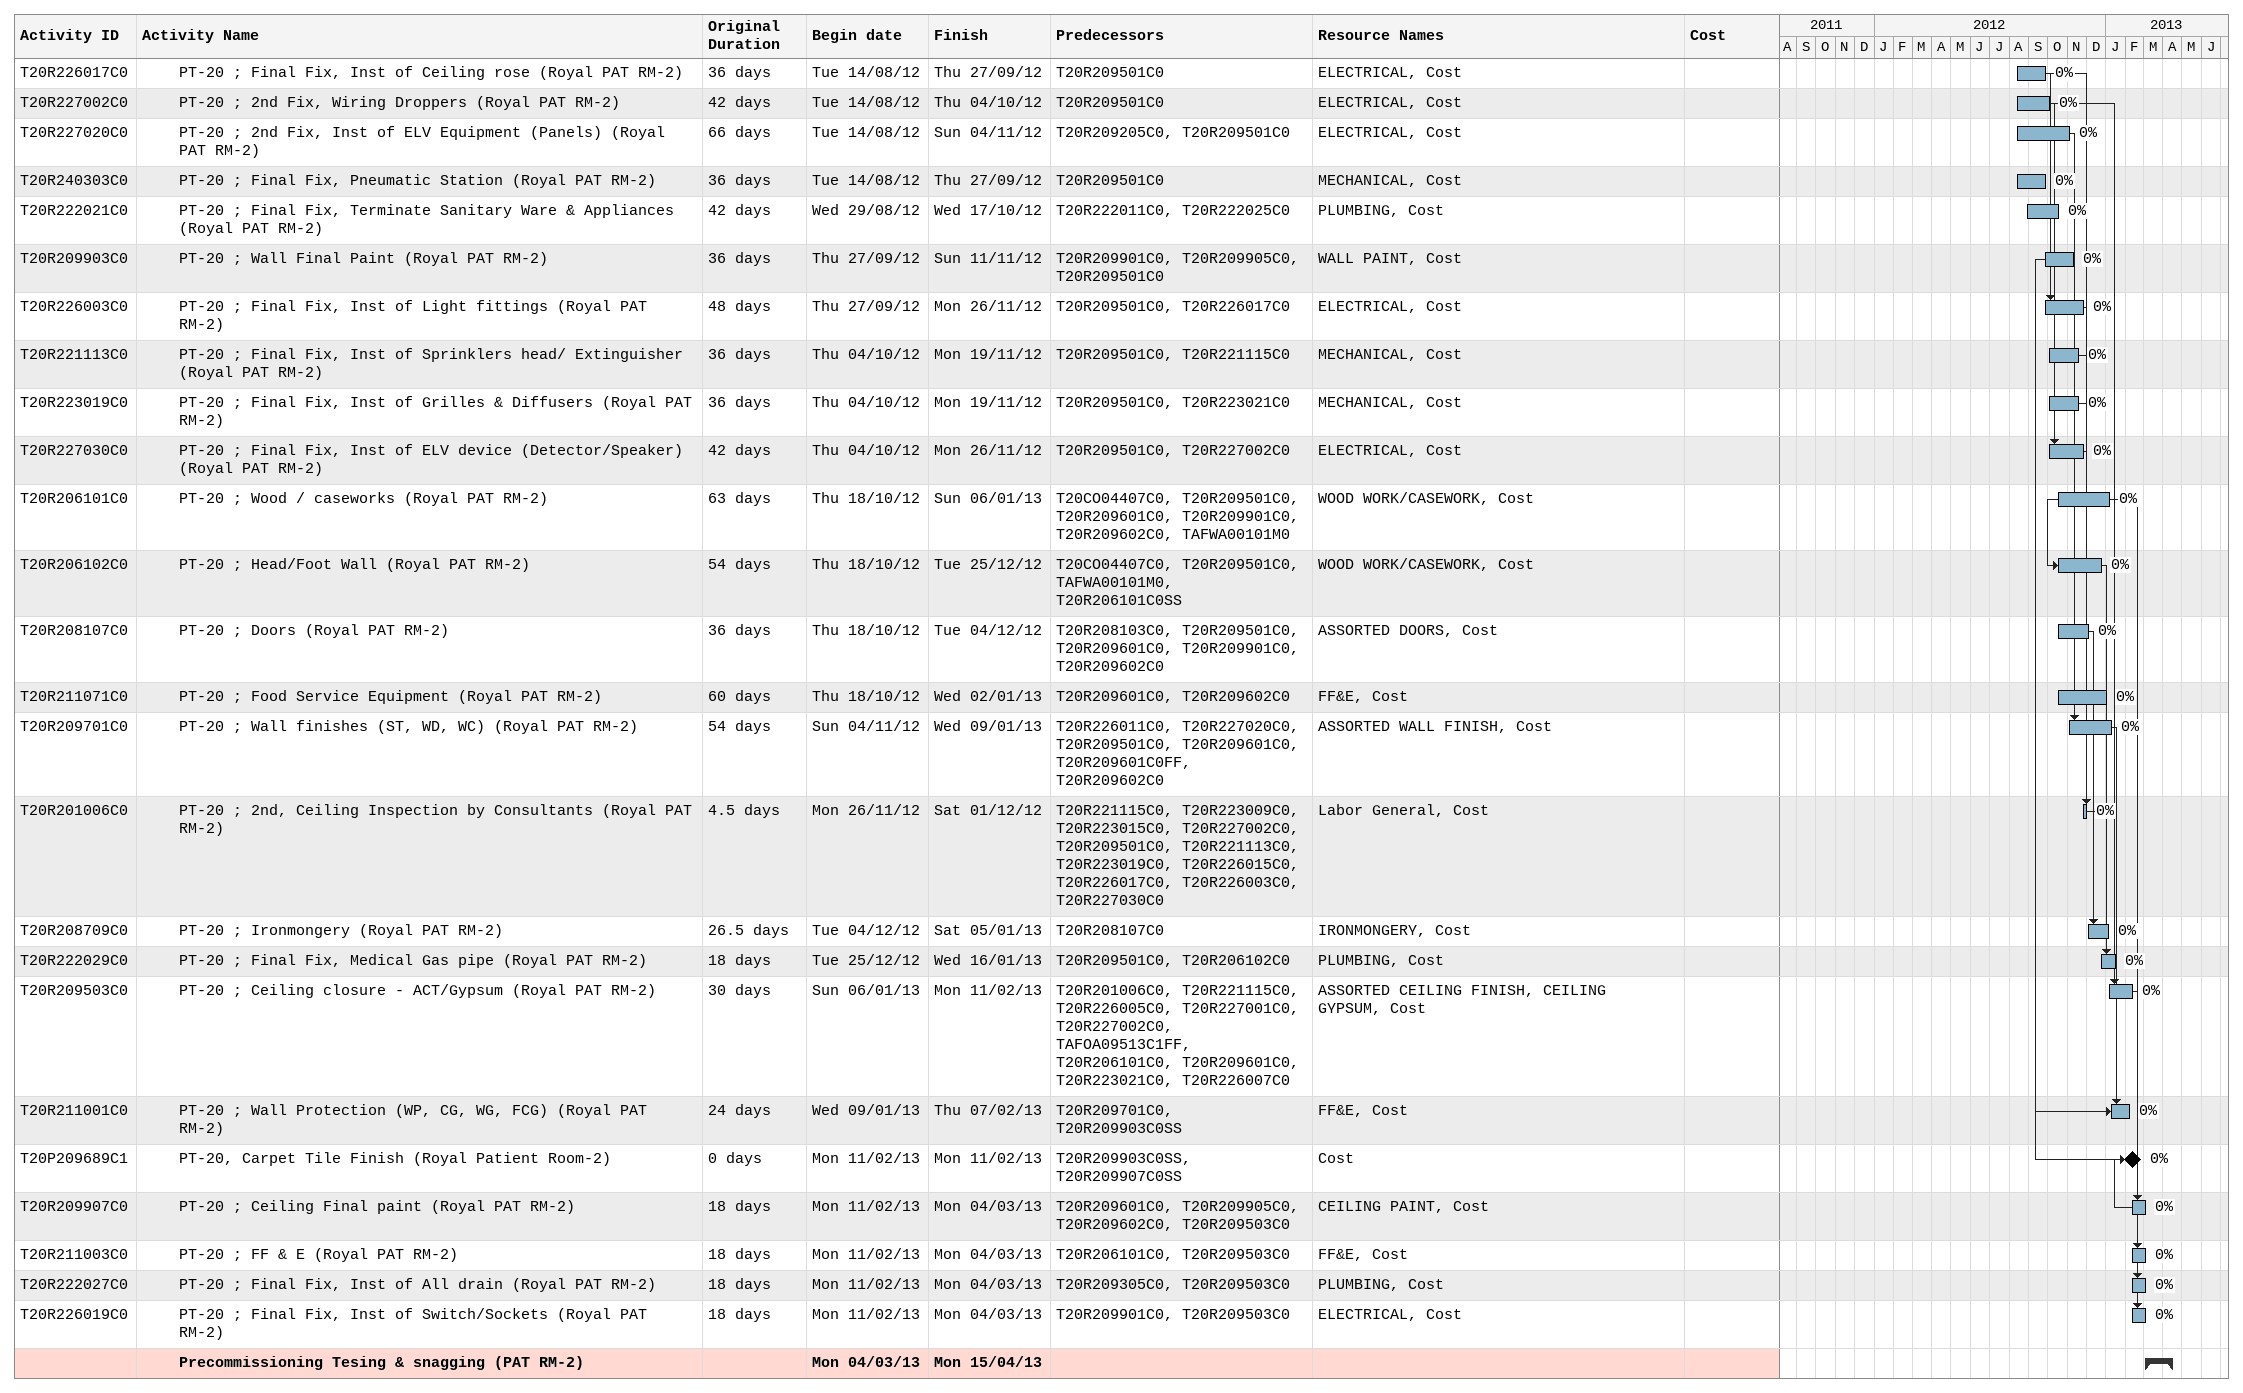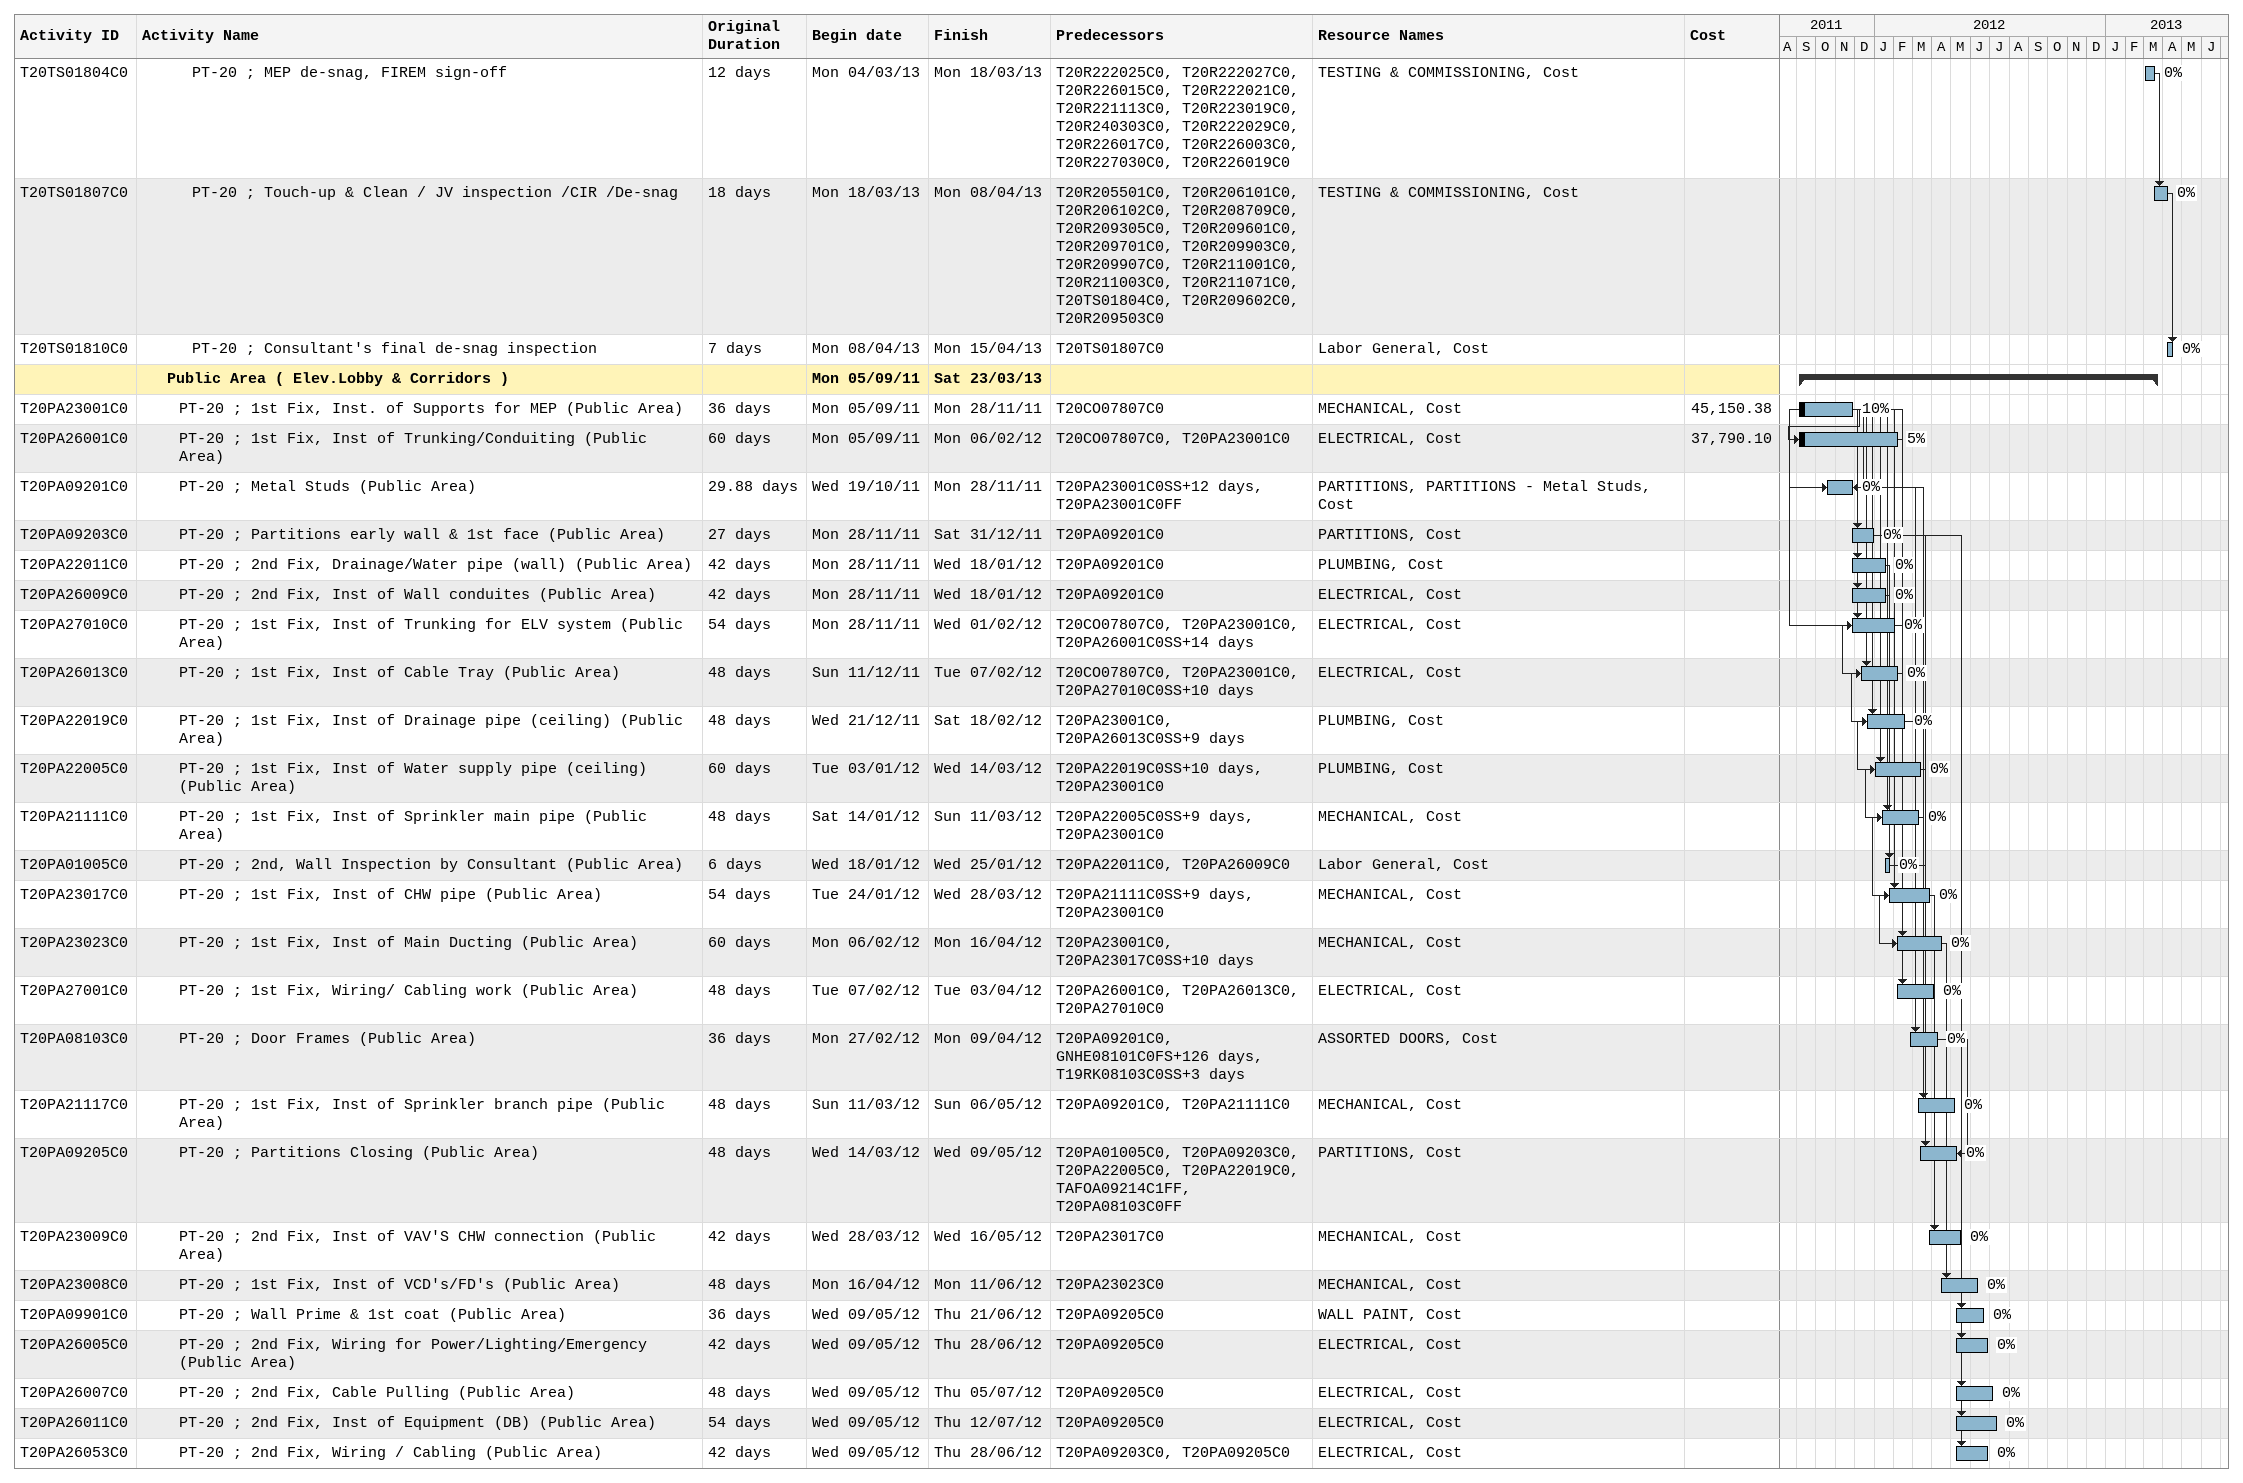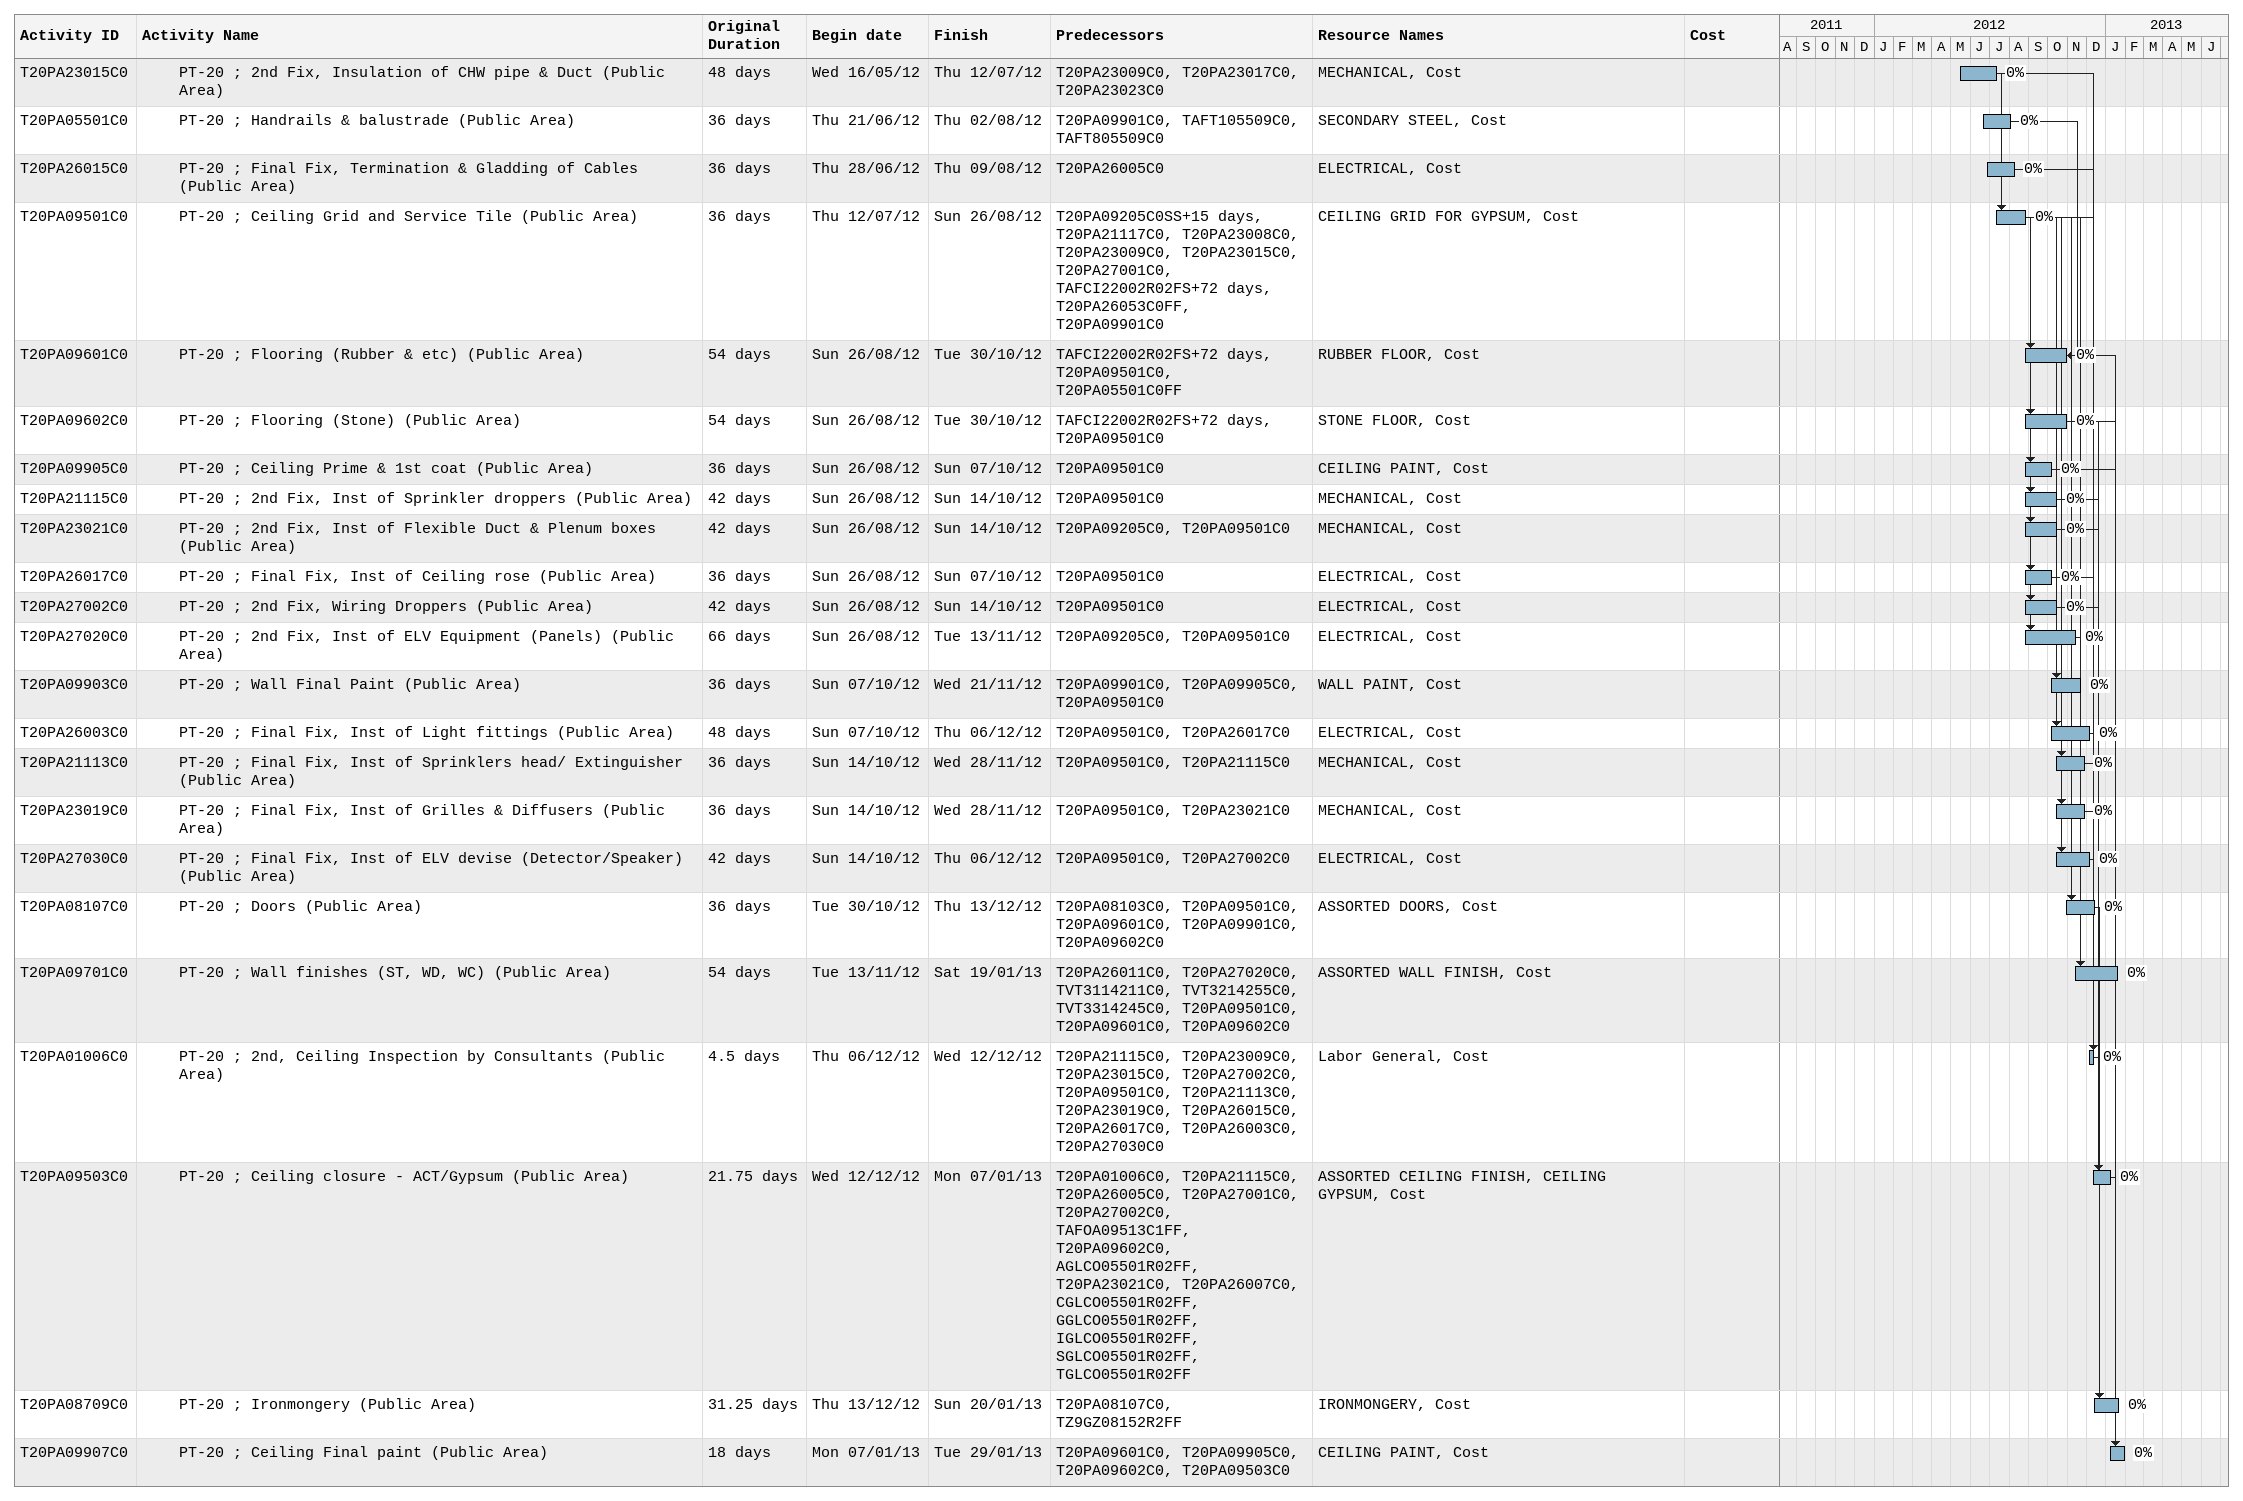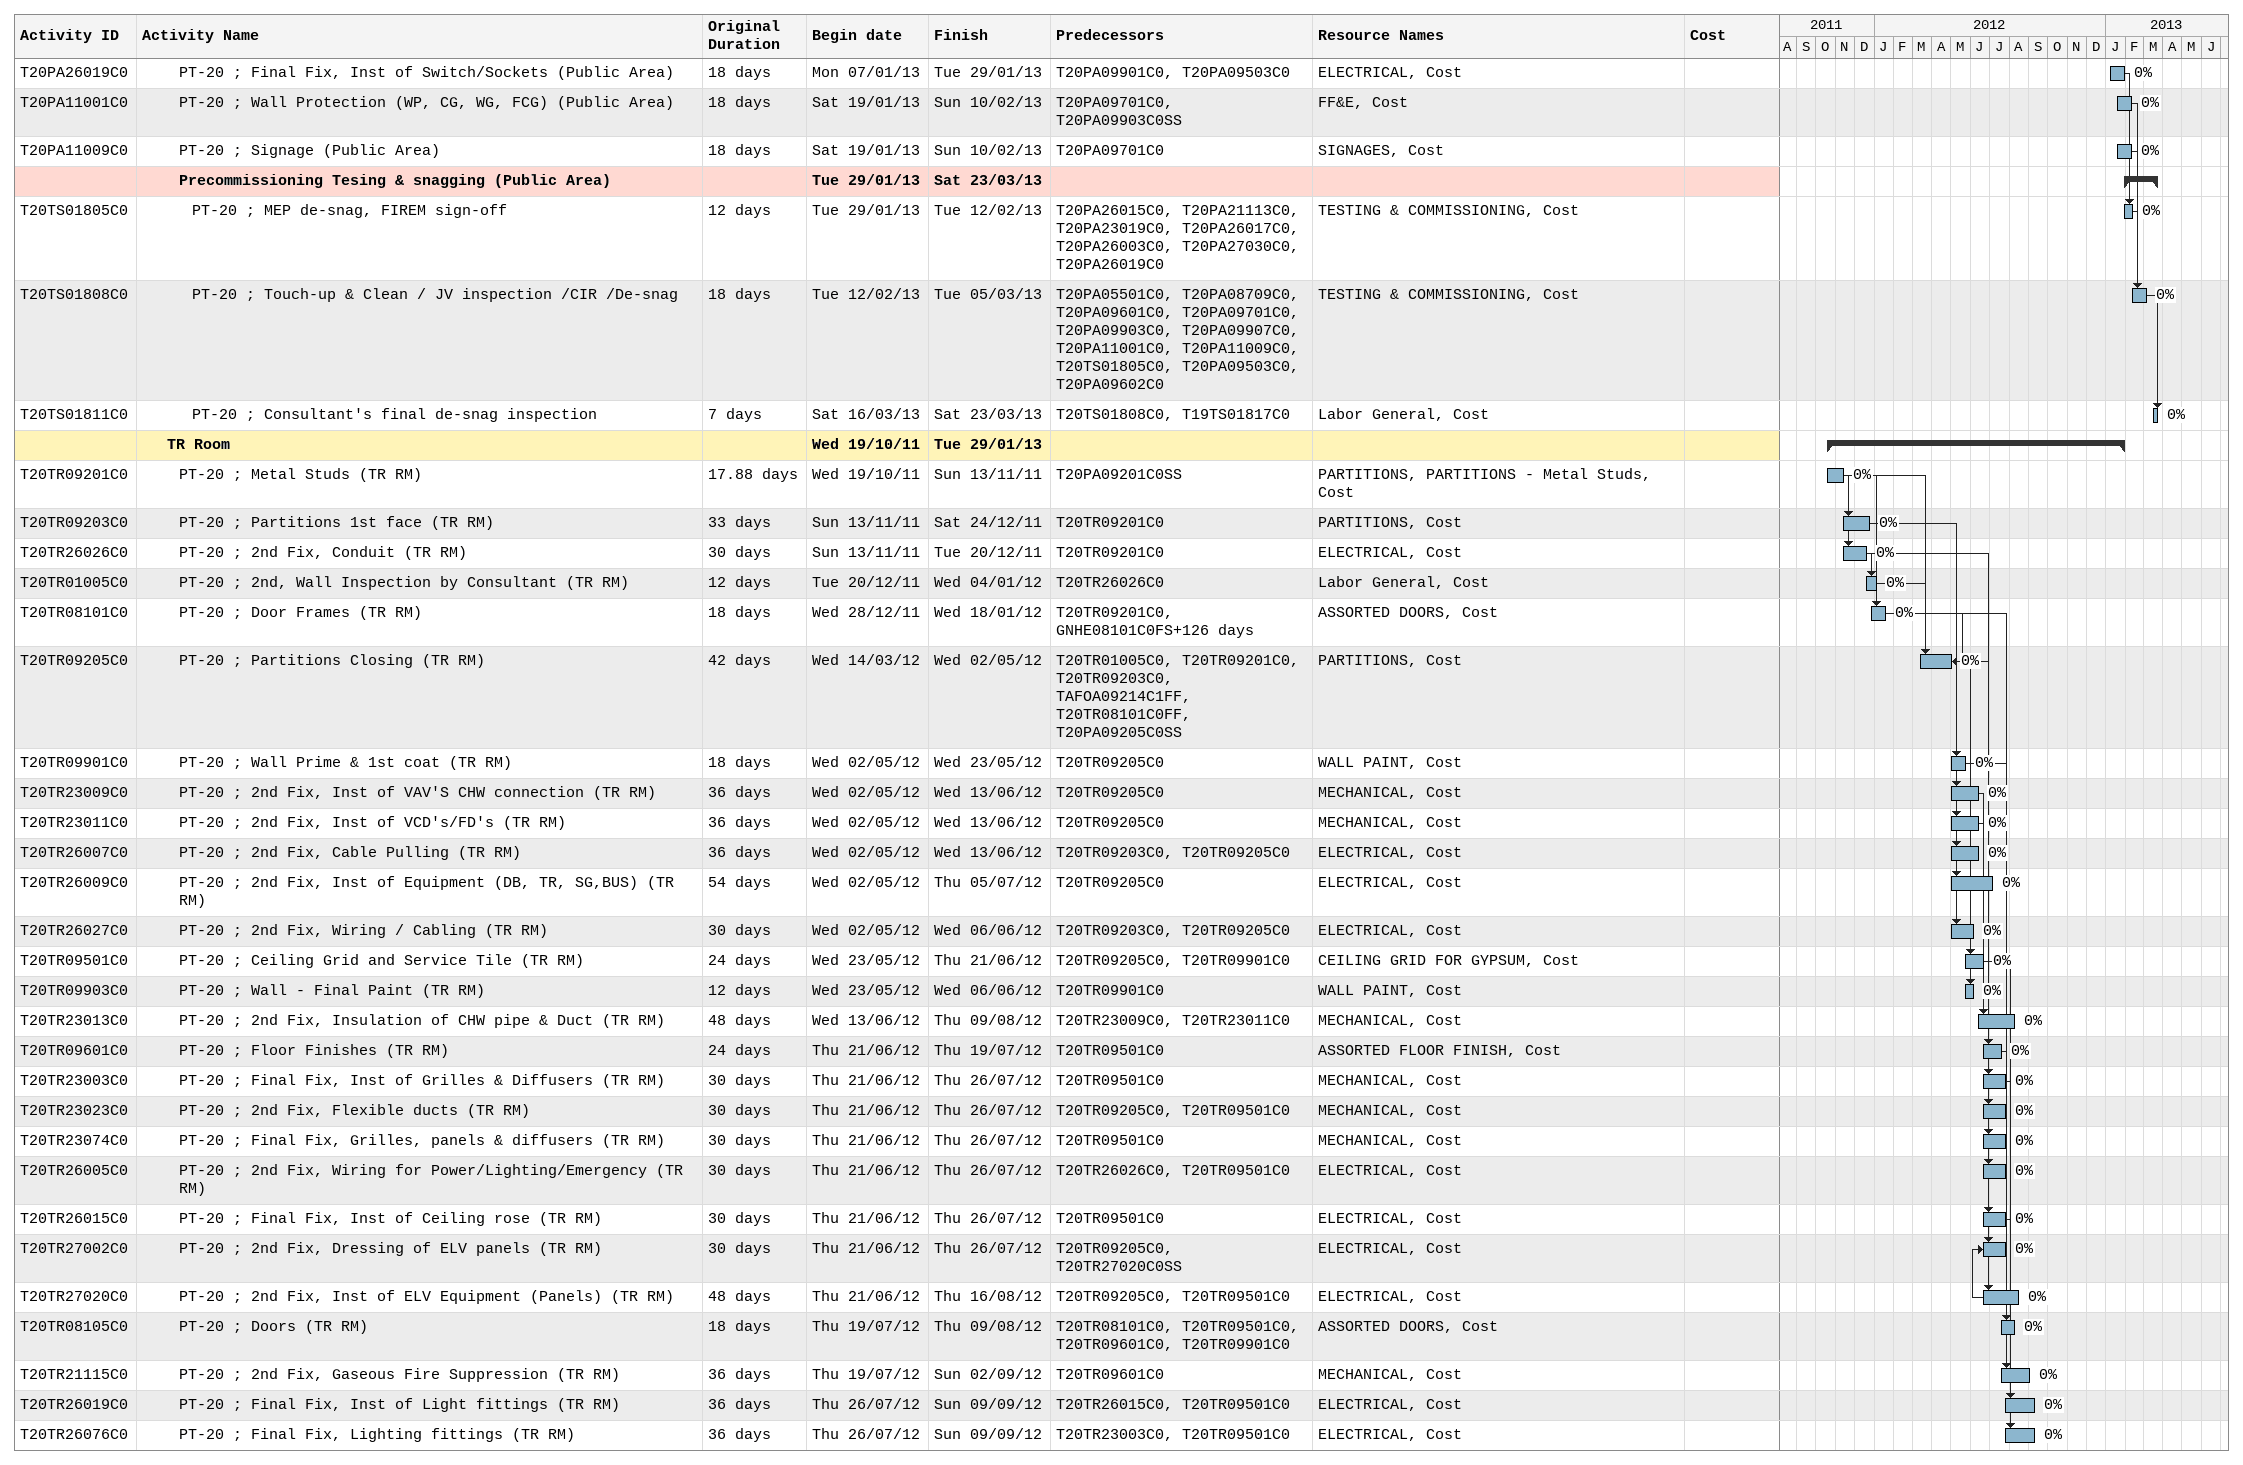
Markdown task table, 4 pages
| ID | Level | Task | Original duration | Start | Finish | Predecessors | Resources | % complete | Cost |
|---|---|---|---|---|---|---|---|---|---|
| T20R226017C0 | 4 | PT-20 ; Final Fix, Inst of Ceiling rose (Royal PAT RM-2) | 36d | 2012-08-14 | 2012-09-27 | T20R209501C0 | ELECTRICAL, Cost | 0 |  |
| T20R227002C0 | 4 | PT-20 ; 2nd Fix, Wiring Droppers (Royal PAT RM-2) | 42d | 2012-08-14 | 2012-10-04 | T20R209501C0 | ELECTRICAL, Cost | 0 |  |
| T20R227020C0 | 4 | PT-20 ; 2nd Fix, Inst of ELV Equipment (Panels) (Royal PAT RM-2) | 66d | 2012-08-14 | 2012-11-04 | T20R209205C0, T20R209501C0 | ELECTRICAL, Cost | 0 |  |
| T20R240303C0 | 4 | PT-20 ; Final Fix, Pneumatic Station (Royal PAT RM-2) | 36d | 2012-08-14 | 2012-09-27 | T20R209501C0 | MECHANICAL, Cost | 0 |  |
| T20R222021C0 | 4 | PT-20 ; Final Fix, Terminate Sanitary Ware & Appliances (Royal PAT RM-2) | 42d | 2012-08-29 | 2012-10-17 | T20R222011C0, T20R222025C0 | PLUMBING, Cost | 0 |  |
| T20R209903C0 | 4 | PT-20 ; Wall Final Paint (Royal PAT RM-2) | 36d | 2012-09-27 | 2012-11-11 | T20R209901C0, T20R209905C0, T20R209501C0 | WALL PAINT, Cost | 0 |  |
| T20R226003C0 | 4 | PT-20 ; Final Fix, Inst of Light fittings (Royal PAT RM-2) | 48d | 2012-09-27 | 2012-11-26 | T20R209501C0, T20R226017C0 | ELECTRICAL, Cost | 0 |  |
| T20R221113C0 | 4 | PT-20 ; Final Fix, Inst of Sprinklers head/ Extinguisher (Royal PAT RM-2) | 36d | 2012-10-04 | 2012-11-19 | T20R209501C0, T20R221115C0 | MECHANICAL, Cost | 0 |  |
| T20R223019C0 | 4 | PT-20 ; Final Fix, Inst of Grilles & Diffusers (Royal PAT RM-2) | 36d | 2012-10-04 | 2012-11-19 | T20R209501C0, T20R223021C0 | MECHANICAL, Cost | 0 |  |
| T20R227030C0 | 4 | PT-20 ; Final Fix, Inst of ELV device (Detector/Speaker) (Royal PAT RM-2) | 42d | 2012-10-04 | 2012-11-26 | T20R209501C0, T20R227002C0 | ELECTRICAL, Cost | 0 |  |
| T20R206101C0 | 4 | PT-20 ; Wood / caseworks (Royal PAT RM-2) | 63d | 2012-10-18 | 2013-01-06 | T20CO04407C0, T20R209501C0, T20R209601C0, T20R209901C0, T20R209602C0, TAFWA00101M0 | WOOD WORK/CASEWORK, Cost | 0 |  |
| T20R206102C0 | 4 | PT-20 ; Head/Foot Wall (Royal PAT RM-2) | 54d | 2012-10-18 | 2012-12-25 | T20CO04407C0, T20R209501C0, TAFWA00101M0, T20R206101C0SS | WOOD WORK/CASEWORK, Cost | 0 |  |
| T20R208107C0 | 4 | PT-20 ; Doors (Royal PAT RM-2) | 36d | 2012-10-18 | 2012-12-04 | T20R208103C0, T20R209501C0, T20R209601C0, T20R209901C0, T20R209602C0 | ASSORTED DOORS, Cost | 0 |  |
| T20R211071C0 | 4 | PT-20 ; Food Service Equipment (Royal PAT RM-2) | 60d | 2012-10-18 | 2013-01-02 | T20R209601C0, T20R209602C0 | FF&E, Cost | 0 |  |
| T20R209701C0 | 4 | PT-20 ; Wall finishes (ST, WD, WC) (Royal PAT RM-2) | 54d | 2012-11-04 | 2013-01-09 | T20R226011C0, T20R227020C0, T20R209501C0, T20R209601C0, T20R209601C0FF, T20R209602C0 | ASSORTED WALL FINISH, Cost | 0 |  |
| T20R201006C0 | 4 | PT-20 ; 2nd, Ceiling Inspection by Consultants (Royal PAT RM-2) | 4.5d | 2012-11-26 | 2012-12-01 | T20R221115C0, T20R223009C0, T20R223015C0, T20R227002C0, T20R209501C0, T20R221113C0, T20R223019C0, T20R226015C0, T20R226017C0, T20R226003C0, T20R227030C0 | Labor General, Cost | 0 |  |
| T20R208709C0 | 4 | PT-20 ; Ironmongery (Royal PAT RM-2) | 26.5d | 2012-12-04 | 2013-01-05 | T20R208107C0 | IRONMONGERY, Cost | 0 |  |
| T20R222029C0 | 4 | PT-20 ; Final Fix, Medical Gas pipe (Royal PAT RM-2) | 18d | 2012-12-25 | 2013-01-16 | T20R209501C0, T20R206102C0 | PLUMBING, Cost | 0 |  |
| T20R209503C0 | 4 | PT-20 ; Ceiling closure - ACT/Gypsum (Royal PAT RM-2) | 30d | 2013-01-06 | 2013-02-11 | T20R201006C0, T20R221115C0, T20R226005C0, T20R227001C0, T20R227002C0, TAFOA09513C1FF, T20R206101C0, T20R209601C0, T20R223021C0, T20R226007C0 | ASSORTED CEILING FINISH, CEILING GYPSUM, Cost | 0 |  |
| T20R211001C0 | 4 | PT-20 ; Wall Protection (WP, CG, WG, FCG) (Royal PAT RM-2) | 24d | 2013-01-09 | 2013-02-07 | T20R209701C0, T20R209903C0SS | FF&E, Cost | 0 |  |
| T20P209689C1 | 4 | PT-20, Carpet Tile Finish (Royal Patient Room-2) | 0d | 2013-02-11 | 2013-02-11 | T20R209903C0SS, T20R209907C0SS | Cost | 0 |  |
| T20R209907C0 | 4 | PT-20 ; Ceiling Final paint (Royal PAT RM-2) | 18d | 2013-02-11 | 2013-03-04 | T20R209601C0, T20R209905C0, T20R209602C0, T20R209503C0 | CEILING PAINT, Cost | 0 |  |
| T20R211003C0 | 4 | PT-20 ; FF & E (Royal PAT RM-2) | 18d | 2013-02-11 | 2013-03-04 | T20R206101C0, T20R209503C0 | FF&E, Cost | 0 |  |
| T20R222027C0 | 4 | PT-20 ; Final Fix, Inst of All drain (Royal PAT RM-2) | 18d | 2013-02-11 | 2013-03-04 | T20R209305C0, T20R209503C0 | PLUMBING, Cost | 0 |  |
| T20R226019C0 | 4 | PT-20 ; Final Fix, Inst of Switch/Sockets (Royal PAT RM-2) | 18d | 2013-02-11 | 2013-03-04 | T20R209901C0, T20R209503C0 | ELECTRICAL, Cost | 0 |  |
|  | 4 | **Precommissioning Tesing & snagging (PAT RM-2)** |  | 2013-03-04 | 2013-04-15 |  |  |  |  |
| T20TS01804C0 | 5 | PT-20 ; MEP de-snag, FIREM sign-off | 12d | 2013-03-04 | 2013-03-18 | T20R222025C0, T20R222027C0, T20R226015C0, T20R222021C0, T20R221113C0, T20R223019C0, T20R240303C0, T20R222029C0, T20R226017C0, T20R226003C0, T20R227030C0, T20R226019C0 | TESTING & COMMISSIONING, Cost | 0 |  |
| T20TS01807C0 | 5 | PT-20 ; Touch-up & Clean / JV inspection /CIR /De-snag | 18d | 2013-03-18 | 2013-04-08 | T20R205501C0, T20R206101C0, T20R206102C0, T20R208709C0, T20R209305C0, T20R209601C0, T20R209701C0, T20R209903C0, T20R209907C0, T20R211001C0, T20R211003C0, T20R211071C0, T20TS01804C0, T20R209602C0, T20R209503C0 | TESTING & COMMISSIONING, Cost | 0 |  |
| T20TS01810C0 | 5 | PT-20 ; Consultant's final de-snag inspection | 7d | 2013-04-08 | 2013-04-15 | T20TS01807C0 | Labor General, Cost | 0 |  |
|  | 3 | **Public Area ( Elev.Lobby & Corridors )** |  | 2011-09-05 | 2013-03-23 |  |  |  |  |
| T20PA23001C0 | 4 | PT-20 ; 1st Fix, Inst. of Supports for MEP (Public Area) | 36d | 2011-09-05 | 2011-11-28 | T20CO07807C0 | MECHANICAL, Cost | 10 | 45150.38 |
| T20PA26001C0 | 4 | PT-20 ; 1st Fix, Inst of Trunking/Conduiting (Public Area) | 60d | 2011-09-05 | 2012-02-06 | T20CO07807C0, T20PA23001C0 | ELECTRICAL, Cost | 5 | 37790.10 |
| T20PA09201C0 | 4 | PT-20 ; Metal Studs (Public Area) | 29.88d | 2011-10-19 | 2011-11-28 | T20PA23001C0SS+12d, T20PA23001C0FF | PARTITIONS, PARTITIONS - Metal Studs, Cost | 0 |  |
| T20PA09203C0 | 4 | PT-20 ; Partitions early wall & 1st face (Public Area) | 27d | 2011-11-28 | 2011-12-31 | T20PA09201C0 | PARTITIONS, Cost | 0 |  |
| T20PA22011C0 | 4 | PT-20 ; 2nd Fix, Drainage/Water pipe (wall) (Public Area) | 42d | 2011-11-28 | 2012-01-18 | T20PA09201C0 | PLUMBING, Cost | 0 |  |
| T20PA26009C0 | 4 | PT-20 ; 2nd Fix, Inst of Wall conduites (Public Area) | 42d | 2011-11-28 | 2012-01-18 | T20PA09201C0 | ELECTRICAL, Cost | 0 |  |
| T20PA27010C0 | 4 | PT-20 ; 1st Fix, Inst of Trunking for ELV system (Public Area) | 54d | 2011-11-28 | 2012-02-01 | T20CO07807C0, T20PA23001C0, T20PA26001C0SS+14d | ELECTRICAL, Cost | 0 |  |
| T20PA26013C0 | 4 | PT-20 ; 1st Fix, Inst of Cable Tray (Public Area) | 48d | 2011-12-11 | 2012-02-07 | T20CO07807C0, T20PA23001C0, T20PA27010C0SS+10d | ELECTRICAL, Cost | 0 |  |
| T20PA22019C0 | 4 | PT-20 ; 1st Fix, Inst of Drainage pipe (ceiling) (Public Area) | 48d | 2011-12-21 | 2012-02-18 | T20PA23001C0, T20PA26013C0SS+9d | PLUMBING, Cost | 0 |  |
| T20PA22005C0 | 4 | PT-20 ; 1st Fix, Inst of Water supply pipe (ceiling) (Public Area) | 60d | 2012-01-03 | 2012-03-14 | T20PA22019C0SS+10d, T20PA23001C0 | PLUMBING, Cost | 0 |  |
| T20PA21111C0 | 4 | PT-20 ; 1st Fix, Inst of Sprinkler main pipe (Public Area) | 48d | 2012-01-14 | 2012-03-11 | T20PA22005C0SS+9d, T20PA23001C0 | MECHANICAL, Cost | 0 |  |
| T20PA01005C0 | 4 | PT-20 ; 2nd, Wall Inspection by Consultant (Public Area) | 6d | 2012-01-18 | 2012-01-25 | T20PA22011C0, T20PA26009C0 | Labor General, Cost | 0 |  |
| T20PA23017C0 | 4 | PT-20 ; 1st Fix, Inst of CHW pipe (Public Area) | 54d | 2012-01-24 | 2012-03-28 | T20PA21111C0SS+9d, T20PA23001C0 | MECHANICAL, Cost | 0 |  |
| T20PA23023C0 | 4 | PT-20 ; 1st Fix, Inst of Main Ducting (Public Area) | 60d | 2012-02-06 | 2012-04-16 | T20PA23001C0, T20PA23017C0SS+10d | MECHANICAL, Cost | 0 |  |
| T20PA27001C0 | 4 | PT-20 ; 1st Fix, Wiring/ Cabling work (Public Area) | 48d | 2012-02-07 | 2012-04-03 | T20PA26001C0, T20PA26013C0, T20PA27010C0 | ELECTRICAL, Cost | 0 |  |
| T20PA08103C0 | 4 | PT-20 ; Door Frames (Public Area) | 36d | 2012-02-27 | 2012-04-09 | T20PA09201C0, GNHE08101C0FS+126d, T19RK08103C0SS+3d | ASSORTED DOORS, Cost | 0 |  |
| T20PA21117C0 | 4 | PT-20 ; 1st Fix, Inst of Sprinkler branch pipe (Public Area) | 48d | 2012-03-11 | 2012-05-06 | T20PA09201C0, T20PA21111C0 | MECHANICAL, Cost | 0 |  |
| T20PA09205C0 | 4 | PT-20 ; Partitions Closing (Public Area) | 48d | 2012-03-14 | 2012-05-09 | T20PA01005C0, T20PA09203C0, T20PA22005C0, T20PA22019C0, TAFOA09214C1FF, T20PA08103C0FF | PARTITIONS, Cost | 0 |  |
| T20PA23009C0 | 4 | PT-20 ; 2nd Fix, Inst of VAV'S CHW connection (Public Area) | 42d | 2012-03-28 | 2012-05-16 | T20PA23017C0 | MECHANICAL, Cost | 0 |  |
| T20PA23008C0 | 4 | PT-20 ; 1st Fix, Inst of VCD's/FD's (Public Area) | 48d | 2012-04-16 | 2012-06-11 | T20PA23023C0 | MECHANICAL, Cost | 0 |  |
| T20PA09901C0 | 4 | PT-20 ; Wall Prime & 1st coat (Public Area) | 36d | 2012-05-09 | 2012-06-21 | T20PA09205C0 | WALL PAINT, Cost | 0 |  |
| T20PA26005C0 | 4 | PT-20 ; 2nd Fix, Wiring for Power/Lighting/Emergency (Public Area) | 42d | 2012-05-09 | 2012-06-28 | T20PA09205C0 | ELECTRICAL, Cost | 0 |  |
| T20PA26007C0 | 4 | PT-20 ; 2nd Fix, Cable Pulling (Public Area) | 48d | 2012-05-09 | 2012-07-05 | T20PA09205C0 | ELECTRICAL, Cost | 0 |  |
| T20PA26011C0 | 4 | PT-20 ; 2nd Fix, Inst of Equipment (DB) (Public Area) | 54d | 2012-05-09 | 2012-07-12 | T20PA09205C0 | ELECTRICAL, Cost | 0 |  |
| T20PA26053C0 | 4 | PT-20 ; 2nd Fix, Wiring / Cabling (Public Area) | 42d | 2012-05-09 | 2012-06-28 | T20PA09203C0, T20PA09205C0 | ELECTRICAL, Cost | 0 |  |
| T20PA23015C0 | 4 | PT-20 ; 2nd Fix, Insulation of CHW pipe & Duct (Public Area) | 48d | 2012-05-16 | 2012-07-12 | T20PA23009C0, T20PA23017C0, T20PA23023C0 | MECHANICAL, Cost | 0 |  |
| T20PA05501C0 | 4 | PT-20 ; Handrails & balustrade (Public Area) | 36d | 2012-06-21 | 2012-08-02 | T20PA09901C0, TAFT105509C0, TAFT805509C0 | SECONDARY STEEL, Cost | 0 |  |
| T20PA26015C0 | 4 | PT-20 ; Final Fix, Termination & Gladding of Cables (Public Area) | 36d | 2012-06-28 | 2012-08-09 | T20PA26005C0 | ELECTRICAL, Cost | 0 |  |
| T20PA09501C0 | 4 | PT-20 ; Ceiling Grid and Service Tile (Public Area) | 36d | 2012-07-12 | 2012-08-26 | T20PA09205C0SS+15d, T20PA21117C0, T20PA23008C0, T20PA23009C0, T20PA23015C0, T20PA27001C0, TAFCI22002R02FS+72d, T20PA26053C0FF, T20PA09901C0 | CEILING GRID FOR GYPSUM, Cost | 0 |  |
| T20PA09601C0 | 4 | PT-20 ; Flooring (Rubber & etc) (Public Area) | 54d | 2012-08-26 | 2012-10-30 | TAFCI22002R02FS+72d, T20PA09501C0, T20PA05501C0FF | RUBBER FLOOR, Cost | 0 |  |
| T20PA09602C0 | 4 | PT-20 ; Flooring (Stone) (Public Area) | 54d | 2012-08-26 | 2012-10-30 | TAFCI22002R02FS+72d, T20PA09501C0 | STONE FLOOR, Cost | 0 |  |
| T20PA09905C0 | 4 | PT-20 ; Ceiling Prime & 1st coat (Public Area) | 36d | 2012-08-26 | 2012-10-07 | T20PA09501C0 | CEILING PAINT, Cost | 0 |  |
| T20PA21115C0 | 4 | PT-20 ; 2nd Fix, Inst of Sprinkler droppers (Public Area) | 42d | 2012-08-26 | 2012-10-14 | T20PA09501C0 | MECHANICAL, Cost | 0 |  |
| T20PA23021C0 | 4 | PT-20 ; 2nd Fix, Inst of Flexible Duct & Plenum boxes (Public Area) | 42d | 2012-08-26 | 2012-10-14 | T20PA09205C0, T20PA09501C0 | MECHANICAL, Cost | 0 |  |
| T20PA26017C0 | 4 | PT-20 ; Final Fix, Inst of Ceiling rose (Public Area) | 36d | 2012-08-26 | 2012-10-07 | T20PA09501C0 | ELECTRICAL, Cost | 0 |  |
| T20PA27002C0 | 4 | PT-20 ; 2nd Fix, Wiring Droppers (Public Area) | 42d | 2012-08-26 | 2012-10-14 | T20PA09501C0 | ELECTRICAL, Cost | 0 |  |
| T20PA27020C0 | 4 | PT-20 ; 2nd Fix, Inst of ELV Equipment (Panels) (Public Area) | 66d | 2012-08-26 | 2012-11-13 | T20PA09205C0, T20PA09501C0 | ELECTRICAL, Cost | 0 |  |
| T20PA09903C0 | 4 | PT-20 ; Wall Final Paint (Public Area) | 36d | 2012-10-07 | 2012-11-21 | T20PA09901C0, T20PA09905C0, T20PA09501C0 | WALL PAINT, Cost | 0 |  |
| T20PA26003C0 | 4 | PT-20 ; Final Fix, Inst of Light fittings (Public Area) | 48d | 2012-10-07 | 2012-12-06 | T20PA09501C0, T20PA26017C0 | ELECTRICAL, Cost | 0 |  |
| T20PA21113C0 | 4 | PT-20 ; Final Fix, Inst of Sprinklers head/ Extinguisher (Public Area) | 36d | 2012-10-14 | 2012-11-28 | T20PA09501C0, T20PA21115C0 | MECHANICAL, Cost | 0 |  |
| T20PA23019C0 | 4 | PT-20 ; Final Fix, Inst of Grilles & Diffusers (Public Area) | 36d | 2012-10-14 | 2012-11-28 | T20PA09501C0, T20PA23021C0 | MECHANICAL, Cost | 0 |  |
| T20PA27030C0 | 4 | PT-20 ; Final Fix, Inst of ELV devise (Detector/Speaker) (Public Area) | 42d | 2012-10-14 | 2012-12-06 | T20PA09501C0, T20PA27002C0 | ELECTRICAL, Cost | 0 |  |
| T20PA08107C0 | 4 | PT-20 ; Doors (Public Area) | 36d | 2012-10-30 | 2012-12-13 | T20PA08103C0, T20PA09501C0, T20PA09601C0, T20PA09901C0, T20PA09602C0 | ASSORTED DOORS, Cost | 0 |  |
| T20PA09701C0 | 4 | PT-20 ; Wall finishes (ST, WD, WC) (Public Area) | 54d | 2012-11-13 | 2013-01-19 | T20PA26011C0, T20PA27020C0, TVT3114211C0, TVT3214255C0, TVT3314245C0, T20PA09501C0, T20PA09601C0, T20PA09602C0 | ASSORTED WALL FINISH, Cost | 0 |  |
| T20PA01006C0 | 4 | PT-20 ; 2nd, Ceiling Inspection by Consultants (Public Area) | 4.5d | 2012-12-06 | 2012-12-12 | T20PA21115C0, T20PA23009C0, T20PA23015C0, T20PA27002C0, T20PA09501C0, T20PA21113C0, T20PA23019C0, T20PA26015C0, T20PA26017C0, T20PA26003C0, T20PA27030C0 | Labor General, Cost | 0 |  |
| T20PA09503C0 | 4 | PT-20 ; Ceiling closure - ACT/Gypsum (Public Area) | 21.75d | 2012-12-12 | 2013-01-07 | T20PA01006C0, T20PA21115C0, T20PA26005C0, T20PA27001C0, T20PA27002C0, TAFOA09513C1FF, T20PA09602C0, AGLCO05501R02FF, T20PA23021C0, T20PA26007C0, CGLCO05501R02FF, GGLCO05501R02FF, IGLCO05501R02FF, SGLCO05501R02FF, TGLCO05501R02FF | ASSORTED CEILING FINISH, CEILING GYPSUM, Cost | 0 |  |
| T20PA08709C0 | 4 | PT-20 ; Ironmongery (Public Area) | 31.25d | 2012-12-13 | 2013-01-20 | T20PA08107C0, TZ9GZ08152R2FF | IRONMONGERY, Cost | 0 |  |
| T20PA09907C0 | 4 | PT-20 ; Ceiling Final paint (Public Area) | 18d | 2013-01-07 | 2013-01-29 | T20PA09601C0, T20PA09905C0, T20PA09602C0, T20PA09503C0 | CEILING PAINT, Cost | 0 |  |
| T20PA26019C0 | 4 | PT-20 ; Final Fix, Inst of Switch/Sockets (Public Area) | 18d | 2013-01-07 | 2013-01-29 | T20PA09901C0, T20PA09503C0 | ELECTRICAL, Cost | 0 |  |
| T20PA11001C0 | 4 | PT-20 ; Wall Protection (WP, CG, WG, FCG) (Public Area) | 18d | 2013-01-19 | 2013-02-10 | T20PA09701C0, T20PA09903C0SS | FF&E, Cost | 0 |  |
| T20PA11009C0 | 4 | PT-20 ; Signage (Public Area) | 18d | 2013-01-19 | 2013-02-10 | T20PA09701C0 | SIGNAGES, Cost | 0 |  |
|  | 4 | **Precommissioning Tesing & snagging (Public Area)** |  | 2013-01-29 | 2013-03-23 |  |  |  |  |
| T20TS01805C0 | 5 | PT-20 ; MEP de-snag, FIREM sign-off | 12d | 2013-01-29 | 2013-02-12 | T20PA26015C0, T20PA21113C0, T20PA23019C0, T20PA26017C0, T20PA26003C0, T20PA27030C0, T20PA26019C0 | TESTING & COMMISSIONING, Cost | 0 |  |
| T20TS01808C0 | 5 | PT-20 ; Touch-up & Clean / JV inspection /CIR /De-snag | 18d | 2013-02-12 | 2013-03-05 | T20PA05501C0, T20PA08709C0, T20PA09601C0, T20PA09701C0, T20PA09903C0, T20PA09907C0, T20PA11001C0, T20PA11009C0, T20TS01805C0, T20PA09503C0, T20PA09602C0 | TESTING & COMMISSIONING, Cost | 0 |  |
| T20TS01811C0 | 5 | PT-20 ; Consultant's final de-snag inspection | 7d | 2013-03-16 | 2013-03-23 | T20TS01808C0, T19TS01817C0 | Labor General, Cost | 0 |  |
|  | 3 | **TR Room** |  | 2011-10-19 | 2013-01-29 |  |  |  |  |
| T20TR09201C0 | 4 | PT-20 ; Metal Studs (TR RM) | 17.88d | 2011-10-19 | 2011-11-13 | T20PA09201C0SS | PARTITIONS, PARTITIONS - Metal Studs, Cost | 0 |  |
| T20TR09203C0 | 4 | PT-20 ; Partitions 1st face (TR RM) | 33d | 2011-11-13 | 2011-12-24 | T20TR09201C0 | PARTITIONS, Cost | 0 |  |
| T20TR26026C0 | 4 | PT-20 ; 2nd Fix, Conduit (TR RM) | 30d | 2011-11-13 | 2011-12-20 | T20TR09201C0 | ELECTRICAL, Cost | 0 |  |
| T20TR01005C0 | 4 | PT-20 ; 2nd, Wall Inspection by Consultant (TR RM) | 12d | 2011-12-20 | 2012-01-04 | T20TR26026C0 | Labor General, Cost | 0 |  |
| T20TR08101C0 | 4 | PT-20 ; Door Frames (TR RM) | 18d | 2011-12-28 | 2012-01-18 | T20TR09201C0, GNHE08101C0FS+126d | ASSORTED DOORS, Cost | 0 |  |
| T20TR09205C0 | 4 | PT-20 ; Partitions Closing (TR RM) | 42d | 2012-03-14 | 2012-05-02 | T20TR01005C0, T20TR09201C0, T20TR09203C0, TAFOA09214C1FF, T20TR08101C0FF, T20PA09205C0SS | PARTITIONS, Cost | 0 |  |
| T20TR09901C0 | 4 | PT-20 ; Wall Prime & 1st coat (TR RM) | 18d | 2012-05-02 | 2012-05-23 | T20TR09205C0 | WALL PAINT, Cost | 0 |  |
| T20TR23009C0 | 4 | PT-20 ; 2nd Fix, Inst of VAV'S CHW connection (TR RM) | 36d | 2012-05-02 | 2012-06-13 | T20TR09205C0 | MECHANICAL, Cost | 0 |  |
| T20TR23011C0 | 4 | PT-20 ; 2nd Fix, Inst of VCD's/FD's (TR RM) | 36d | 2012-05-02 | 2012-06-13 | T20TR09205C0 | MECHANICAL, Cost | 0 |  |
| T20TR26007C0 | 4 | PT-20 ; 2nd Fix, Cable Pulling (TR RM) | 36d | 2012-05-02 | 2012-06-13 | T20TR09203C0, T20TR09205C0 | ELECTRICAL, Cost | 0 |  |
| T20TR26009C0 | 4 | PT-20 ; 2nd Fix, Inst of Equipment (DB, TR, SG,BUS) (TR RM) | 54d | 2012-05-02 | 2012-07-05 | T20TR09205C0 | ELECTRICAL, Cost | 0 |  |
| T20TR26027C0 | 4 | PT-20 ; 2nd Fix, Wiring / Cabling (TR RM) | 30d | 2012-05-02 | 2012-06-06 | T20TR09203C0, T20TR09205C0 | ELECTRICAL, Cost | 0 |  |
| T20TR09501C0 | 4 | PT-20 ; Ceiling Grid and Service Tile (TR RM) | 24d | 2012-05-23 | 2012-06-21 | T20TR09205C0, T20TR09901C0 | CEILING GRID FOR GYPSUM, Cost | 0 |  |
| T20TR09903C0 | 4 | PT-20 ; Wall - Final Paint (TR RM) | 12d | 2012-05-23 | 2012-06-06 | T20TR09901C0 | WALL PAINT, Cost | 0 |  |
| T20TR23013C0 | 4 | PT-20 ; 2nd Fix, Insulation of CHW pipe & Duct (TR RM) | 48d | 2012-06-13 | 2012-08-09 | T20TR23009C0, T20TR23011C0 | MECHANICAL, Cost | 0 |  |
| T20TR09601C0 | 4 | PT-20 ; Floor Finishes (TR RM) | 24d | 2012-06-21 | 2012-07-19 | T20TR09501C0 | ASSORTED FLOOR FINISH, Cost | 0 |  |
| T20TR23003C0 | 4 | PT-20 ; Final Fix, Inst of Grilles & Diffusers (TR RM) | 30d | 2012-06-21 | 2012-07-26 | T20TR09501C0 | MECHANICAL, Cost | 0 |  |
| T20TR23023C0 | 4 | PT-20 ; 2nd Fix, Flexible ducts (TR RM) | 30d | 2012-06-21 | 2012-07-26 | T20TR09205C0, T20TR09501C0 | MECHANICAL, Cost | 0 |  |
| T20TR23074C0 | 4 | PT-20 ; Final Fix, Grilles, panels & diffusers (TR RM) | 30d | 2012-06-21 | 2012-07-26 | T20TR09501C0 | MECHANICAL, Cost | 0 |  |
| T20TR26005C0 | 4 | PT-20 ; 2nd Fix, Wiring for Power/Lighting/Emergency (TR RM) | 30d | 2012-06-21 | 2012-07-26 | T20TR26026C0, T20TR09501C0 | ELECTRICAL, Cost | 0 |  |
| T20TR26015C0 | 4 | PT-20 ; Final Fix, Inst of Ceiling rose (TR RM) | 30d | 2012-06-21 | 2012-07-26 | T20TR09501C0 | ELECTRICAL, Cost | 0 |  |
| T20TR27002C0 | 4 | PT-20 ; 2nd Fix, Dressing of ELV panels (TR RM) | 30d | 2012-06-21 | 2012-07-26 | T20TR09205C0, T20TR27020C0SS | ELECTRICAL, Cost | 0 |  |
| T20TR27020C0 | 4 | PT-20 ; 2nd Fix, Inst of ELV Equipment (Panels) (TR RM) | 48d | 2012-06-21 | 2012-08-16 | T20TR09205C0, T20TR09501C0 | ELECTRICAL, Cost | 0 |  |
| T20TR08105C0 | 4 | PT-20 ; Doors (TR RM) | 18d | 2012-07-19 | 2012-08-09 | T20TR08101C0, T20TR09501C0, T20TR09601C0, T20TR09901C0 | ASSORTED DOORS, Cost | 0 |  |
| T20TR21115C0 | 4 | PT-20 ; 2nd Fix, Gaseous Fire Suppression (TR RM) | 36d | 2012-07-19 | 2012-09-02 | T20TR09601C0 | MECHANICAL, Cost | 0 |  |
| T20TR26019C0 | 4 | PT-20 ; Final Fix, Inst of Light fittings (TR RM) | 36d | 2012-07-26 | 2012-09-09 | T20TR26015C0, T20TR09501C0 | ELECTRICAL, Cost | 0 |  |
| T20TR26076C0 | 4 | PT-20 ; Final Fix, Lighting fittings (TR RM) | 36d | 2012-07-26 | 2012-09-09 | T20TR23003C0, T20TR09501C0 | ELECTRICAL, Cost | 0 |  |
